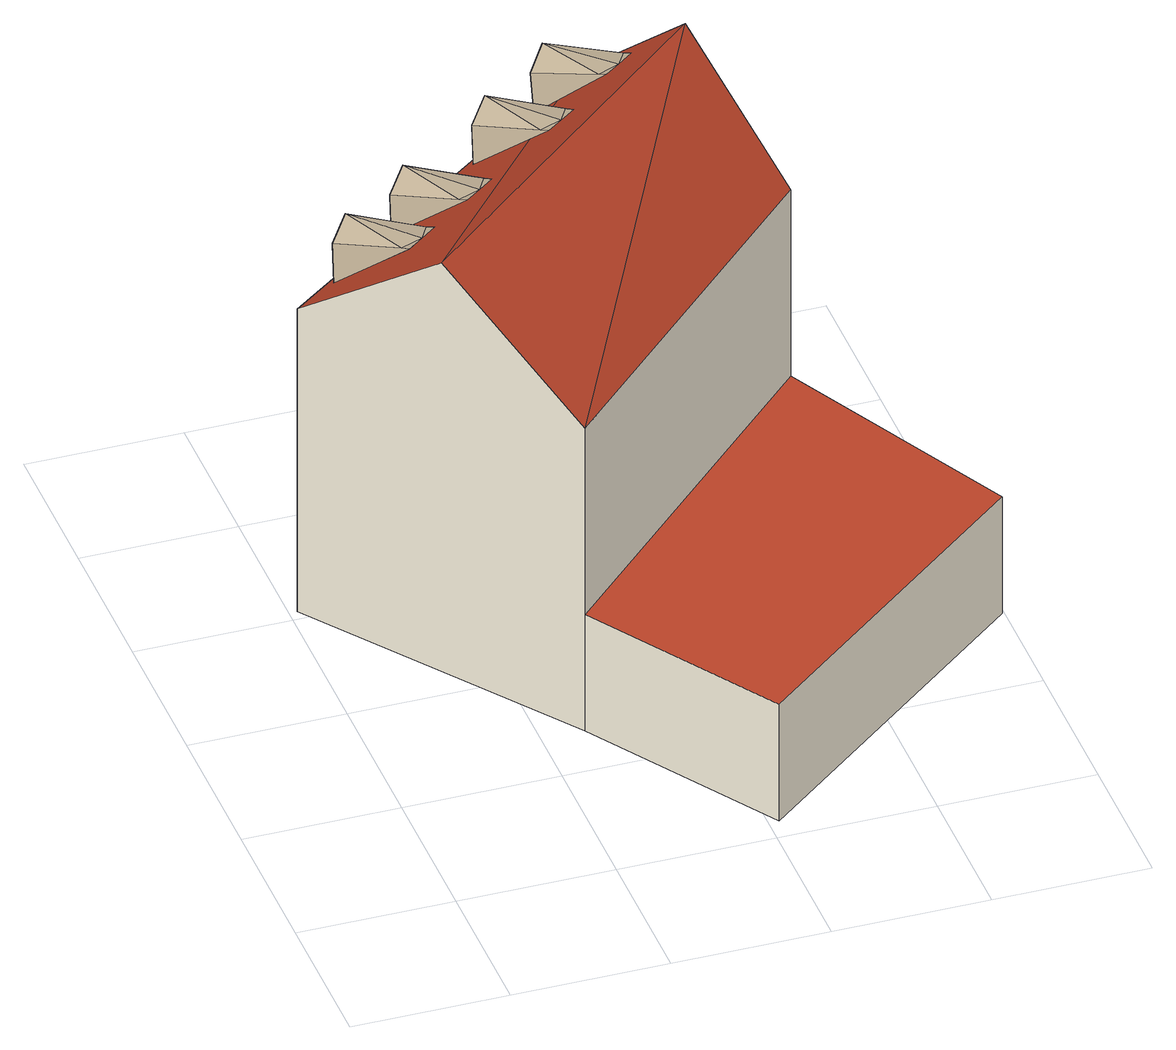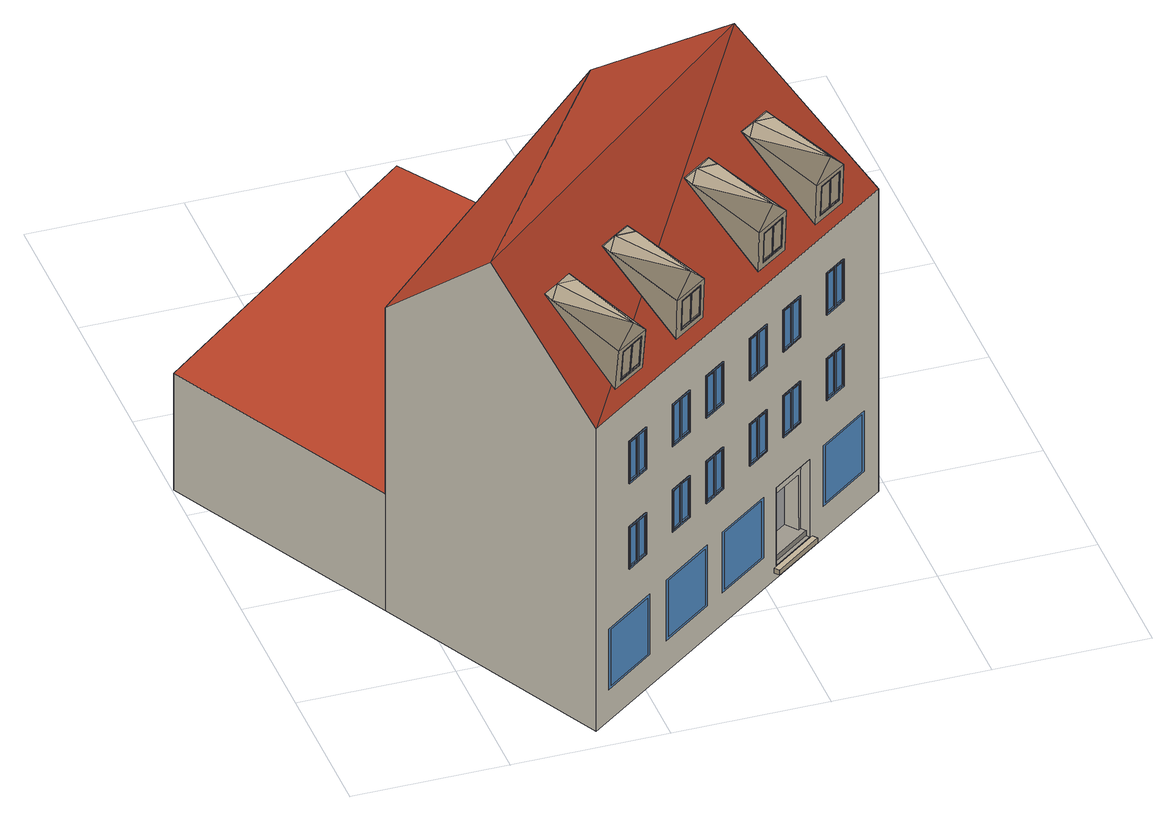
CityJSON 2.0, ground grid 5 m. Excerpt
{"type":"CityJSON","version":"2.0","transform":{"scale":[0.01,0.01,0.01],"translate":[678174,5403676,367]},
"CityObjects":{
"building1":{"type":"Building","attributes":{"measuredHeight":14.84},"children":["building1-1","building1-2","building1-3","building1-4","building1-5"],"geometry":[{"type":"MultiSurface","lod":"3","boundaries":[[[0,1,2]],[[3,4,5,6]],[[7,0,8]],[[9,2,1]],[[2,8,0]],[[10,11,6,5]],[[12,10,5,4]],[[6,7,8,3]],[[11,13,1,0,7,6]],[[14,12,4,3]],[[8,2,9,15,14,3]],[[13,15,9,1],[16,17,18,19],[20,21,22,23],[24,25,26,27],[28,29,30,31],[32,33,34,35],[36,37,38,39],[40,41,42,43],[44,45,46,47],[48,49,50,51],[52,53,54,55],[56,57,58,59],[60,61,62,63],[64,65,66,67],[68,69,70,71],[72,73,74,75],[76,77,78,79],[80,81,82,83]],[[84,85,86,87]],[[88,89,90,91,92,93,85,84]],[[89,88,94,95]],[[19,18,96,97,93,92]],[[17,16,91,90,98,99]],[[71,70,69,68],[100,101,102,103]],[[101,100,103,102]],[[82,81,80,83],[104,105,106,107]],[[105,104,107,106]],[[76,79,78,77],[108,109,110,111]],[[109,108,111,110]],[[73,72,75,74],[112,113,114,115]],[[113,112,115,114]],[[116,117,118,119]],[[118,120,121,119]],[[122,123,124,125]],[[126,127,128,129]],[[121,120,130,131]],[[132,133,134,135],[130,120,124,123,136,137,118,117]],[[131,130,117,116]],[[137,124,120,118]],[[66,65,64,67],[138,139,129,128,140,141,127,126]],[[142,137,136,143]],[[139,144,145,129]],[[124,137,142,125]],[[135,67,66,132]],[[146,147,148,149]],[[128,150,151,140]],[[152,153,154,155]],[[156,157,151,150],[158,159,146,149]],[[67,135,134,64]],[[126,160,161,138]],[[65,133,132,66]],[[149,158,159,146]],[[129,145,160,126]],[[140,151,157,141]],[[133,65,64,134]],[[159,162,147,146]],[[143,122,125,142],[163,154,153,164]],[[141,157,156,127]],[[121,131,116,119],[148,165,162,147]],[[160,145,144,161],[152,166,167,155]],[[149,148,165,158]],[[158,165,162,159]],[[143,136,123,122]],[[152,166,167,155]],[[166,164,153,152]],[[138,161,144,139]],[[127,156,150,128]],[[168,169,170,171]],[[170,172,173,171]],[[174,175,176,177]],[[178,179,180,181]],[[173,172,182,183]],[[184,185,186,187],[182,172,176,175,188,189,170,169]],[[183,182,169,168]],[[189,176,172,170]],[[62,61,60,63],[190,191,181,180,192,193,179,178]],[[194,189,188,195]],[[191,196,197,181]],[[176,189,194,177]],[[187,63,62,184]],[[198,199,200,201]],[[180,202,203,192]],[[204,205,206,207]],[[208,209,203,202],[210,211,198,201]],[[63,187,186,60]],[[178,212,213,190]],[[61,185,184,62]],[[201,210,211,198]],[[181,197,212,178]],[[192,203,209,193]],[[185,61,60,186]],[[211,214,199,198]],[[195,174,177,194],[215,206,205,216]],[[193,209,208,179]],[[173,183,168,171],[200,217,214,199]],[[212,197,196,213],[204,218,219,207]],[[201,200,217,210]],[[210,217,214,211]],[[195,188,175,174]],[[204,218,219,207]],[[218,216,205,204]],[[190,213,196,191]],[[179,208,202,180]],[[220,221,222,223]],[[222,224,225,223]],[[226,227,228,229]],[[230,231,232,233]],[[225,224,234,235]],[[236,237,238,239],[234,224,228,227,240,241,222,221]],[[235,234,221,220]],[[241,228,224,222]],[[58,57,56,59],[242,243,233,232,244,245,231,230]],[[246,241,240,247]],[[243,248,249,233]],[[228,241,246,229]],[[239,59,58,236]],[[250,251,252,253]],[[232,254,255,244]],[[256,257,258,259]],[[260,261,255,254],[262,263,250,253]],[[59,239,238,56]],[[230,264,265,242]],[[57,237,236,58]],[[253,262,263,250]],[[233,249,264,230]],[[244,255,261,245]],[[237,57,56,238]],[[263,266,251,250]],[[247,226,229,246],[267,258,257,268]],[[245,261,260,231]],[[225,235,220,223],[252,269,266,251]],[[264,249,248,265],[256,270,271,259]],[[253,252,269,262]],[[262,269,266,263]],[[247,240,227,226]],[[256,270,271,259]],[[270,268,257,256]],[[242,265,248,243]],[[231,260,254,232]],[[272,273,274,275]],[[274,276,277,275]],[[278,279,280,281]],[[282,283,284,285]],[[277,276,286,287]],[[288,289,290,291],[286,276,280,279,292,293,274,273]],[[287,286,273,272]],[[293,280,276,274]],[[42,41,40,43],[294,295,285,284,296,297,283,282]],[[298,293,292,299]],[[295,300,301,285]],[[280,293,298,281]],[[291,43,42,288]],[[302,303,304,305]],[[284,306,307,296]],[[308,309,310,311]],[[312,313,307,306],[314,315,302,305]],[[43,291,290,40]],[[282,316,317,294]],[[41,289,288,42]],[[305,314,315,302]],[[285,301,316,282]],[[296,307,313,297]],[[289,41,40,290]],[[315,318,303,302]],[[299,278,281,298],[319,310,309,320]],[[297,313,312,283]],[[277,287,272,275],[304,321,318,303]],[[316,301,300,317],[308,322,323,311]],[[305,304,321,314]],[[314,321,318,315]],[[299,292,279,278]],[[308,322,323,311]],[[322,320,309,308]],[[294,317,300,295]],[[283,312,306,284]],[[324,325,326,327]],[[326,328,329,327]],[[330,331,332,333]],[[334,335,336,337]],[[329,328,338,339]],[[340,341,342,343],[338,328,332,331,344,345,326,325]],[[339,338,325,324]],[[345,332,328,326]],[[36,39,38,37],[346,347,337,336,348,349,335,334]],[[350,345,344,351]],[[347,352,353,337]],[[332,345,350,333]],[[343,37,36,340]],[[354,355,356,357]],[[336,358,359,348]],[[360,361,362,363]],[[364,365,359,358],[366,367,354,357]],[[37,343,342,38]],[[334,368,369,346]],[[39,341,340,36]],[[357,366,367,354]],[[337,353,368,334]],[[348,359,365,349]],[[341,39,38,342]],[[367,370,355,354]],[[351,330,333,350],[371,362,361,372]],[[349,365,364,335]],[[329,339,324,327],[356,373,370,355]],[[368,353,352,369],[360,374,375,363]],[[357,356,373,366]],[[366,373,370,367]],[[351,344,331,330]],[[360,374,375,363]],[[374,372,361,360]],[[346,369,352,347]],[[335,364,358,336]],[[376,377,378,379]],[[378,380,381,379]],[[382,383,384,385]],[[386,387,388,389]],[[381,380,390,391]],[[392,393,394,395],[390,380,384,383,396,397,378,377]],[[391,390,377,376]],[[397,384,380,378]],[[34,33,32,35],[398,399,389,388,400,401,387,386]],[[402,397,396,403]],[[399,404,405,389]],[[384,397,402,385]],[[395,35,34,392]],[[406,407,408,409]],[[388,410,411,400]],[[412,413,414,415]],[[416,417,411,410],[418,419,406,409]],[[35,395,394,32]],[[386,420,421,398]],[[33,393,392,34]],[[409,418,419,406]],[[389,405,420,386]],[[400,411,417,401]],[[393,33,32,394]],[[419,422,407,406]],[[403,382,385,402],[423,414,413,424]],[[401,417,416,387]],[[381,391,376,379],[408,425,422,407]],[[420,405,404,421],[412,426,427,415]],[[409,408,425,418]],[[418,425,422,419]],[[403,396,383,382]],[[412,426,427,415]],[[426,424,413,412]],[[398,421,404,399]],[[387,416,410,388]],[[428,429,430,431]],[[430,432,433,431]],[[434,435,436,437]],[[438,439,440,441]],[[433,432,442,443]],[[444,445,446,447],[442,432,436,435,448,449,430,429]],[[443,442,429,428]],[[449,436,432,430]],[[53,52,55,54],[450,451,441,440,452,453,439,438]],[[454,449,448,455]],[[451,456,457,441]],[[436,449,454,437]],[[447,54,53,444]],[[458,459,460,461]],[[440,462,463,452]],[[464,465,466,467]],[[468,469,463,462],[470,471,458,461]],[[54,447,446,55]],[[438,472,473,450]],[[52,445,444,53]],[[461,470,471,458]],[[441,457,472,438]],[[452,463,469,453]],[[445,52,55,446]],[[471,474,459,458]],[[455,434,437,454],[475,466,465,476]],[[453,469,468,439]],[[433,443,428,431],[460,477,474,459]],[[472,457,456,473],[464,478,479,467]],[[461,460,477,470]],[[470,477,474,471]],[[455,448,435,434]],[[464,478,479,467]],[[478,476,465,464]],[[450,473,456,451]],[[439,468,462,440]],[[480,481,482,483]],[[482,484,485,483]],[[486,487,488,489]],[[490,491,492,493]],[[485,484,494,495]],[[496,497,498,499],[494,484,488,487,500,501,482,481]],[[495,494,481,480]],[[501,488,484,482]],[[50,49,48,51],[502,503,493,492,504,505,491,490]],[[506,501,500,507]],[[503,508,509,493]],[[488,501,506,489]],[[499,51,50,496]],[[510,511,512,513]],[[492,514,515,504]],[[516,517,518,519]],[[520,521,515,514],[522,523,510,513]],[[51,499,498,48]],[[490,524,525,502]],[[49,497,496,50]],[[513,522,523,510]],[[493,509,524,490]],[[504,515,521,505]],[[497,49,48,498]],[[523,526,511,510]],[[507,486,489,506],[527,518,517,528]],[[505,521,520,491]],[[485,495,480,483],[512,529,526,511]],[[524,509,508,525],[516,530,531,519]],[[513,512,529,522]],[[522,529,526,523]],[[507,500,487,486]],[[516,530,531,519]],[[530,528,517,516]],[[502,525,508,503]],[[491,520,514,492]],[[532,533,534,535]],[[534,536,537,535]],[[538,539,540,541]],[[542,543,544,545]],[[537,536,546,547]],[[548,549,550,551],[546,536,540,539,552,553,534,533]],[[547,546,533,532]],[[553,540,536,534]],[[44,47,46,45],[554,555,545,544,556,557,543,542]],[[558,553,552,559]],[[555,560,561,545]],[[540,553,558,541]],[[551,45,44,548]],[[562,563,564,565]],[[544,566,567,556]],[[568,569,570,571]],[[572,573,567,566],[574,575,562,565]],[[45,551,550,46]],[[542,576,577,554]],[[47,549,548,44]],[[565,574,575,562]],[[545,561,576,542]],[[556,567,573,557]],[[549,47,46,550]],[[575,578,563,562]],[[559,538,541,558],[579,570,569,580]],[[557,573,572,543]],[[537,547,532,535],[564,581,578,563]],[[576,561,560,577],[568,582,583,571]],[[565,564,581,574]],[[574,581,578,575]],[[559,552,539,538]],[[568,582,583,571]],[[582,580,569,568]],[[554,577,560,555]],[[543,572,566,544]],[[584,585,586,587]],[[586,588,589,587]],[[590,591,592,593]],[[594,595,596,597]],[[589,588,598,599]],[[600,601,602,603],[598,588,592,591,604,605,586,585]],[[599,598,585,584]],[[605,592,588,586]],[[23,22,21,20],[606,607,597,596,608,609,595,594]],[[610,605,604,611]],[[607,612,613,597]],[[592,605,610,593]],[[603,20,23,600]],[[614,615,616,617]],[[596,618,619,608]],[[620,621,622,623]],[[624,625,619,618],[626,627,614,617]],[[20,603,602,21]],[[594,628,629,606]],[[22,601,600,23]],[[617,626,627,614]],[[597,613,628,594]],[[608,619,625,609]],[[601,22,21,602]],[[627,630,615,614]],[[611,590,593,610],[631,622,621,632]],[[609,625,624,595]],[[589,599,584,587],[616,633,630,615]],[[628,613,612,629],[620,634,635,623]],[[617,616,633,626]],[[626,633,630,627]],[[611,604,591,590]],[[620,634,635,623]],[[634,632,621,620]],[[606,629,612,607]],[[595,624,618,596]],[[636,637,638,639]],[[638,640,641,639]],[[642,643,644,645]],[[646,647,648,649]],[[641,640,650,651]],[[652,653,654,655],[650,640,644,643,656,657,638,637]],[[651,650,637,636]],[[657,644,640,638]],[[28,31,30,29],[658,659,649,648,660,661,647,646]],[[662,657,656,663]],[[659,664,665,649]],[[644,657,662,645]],[[655,29,28,652]],[[666,667,668,669]],[[648,670,671,660]],[[672,673,674,675]],[[676,677,671,670],[678,679,666,669]],[[29,655,654,30]],[[646,680,681,658]],[[31,653,652,28]],[[669,678,679,666]],[[649,665,680,646]],[[660,671,677,661]],[[653,31,30,654]],[[679,682,667,666]],[[663,642,645,662],[683,674,673,684]],[[661,677,676,647]],[[641,651,636,639],[668,685,682,667]],[[680,665,664,681],[672,686,687,675]],[[669,668,685,678]],[[678,685,682,679]],[[663,656,643,642]],[[672,686,687,675]],[[686,684,673,672]],[[658,681,664,659]],[[647,676,670,648]],[[688,689,690,691]],[[690,692,693,691]],[[694,695,696,697]],[[698,699,700,701]],[[693,692,702,703]],[[704,705,706,707],[702,692,696,695,708,709,690,689]],[[703,702,689,688]],[[709,696,692,690]],[[25,24,27,26],[710,711,701,700,712,713,699,698]],[[714,709,708,715]],[[711,716,717,701]],[[696,709,714,697]],[[707,26,25,704]],[[718,719,720,721]],[[700,722,723,712]],[[724,725,726,727]],[[728,729,723,722],[730,731,718,721]],[[26,707,706,27]],[[698,732,733,710]],[[24,705,704,25]],[[721,730,731,718]],[[701,717,732,698]],[[712,723,729,713]],[[705,24,27,706]],[[731,734,719,718]],[[715,694,697,714],[735,726,725,736]],[[713,729,728,699]],[[693,703,688,691],[720,737,734,719]],[[732,717,716,733],[724,738,739,727]],[[721,720,737,730]],[[730,737,734,731]],[[715,708,695,694]],[[724,738,739,727]],[[738,736,725,724]],[[710,733,716,711]],[[699,728,722,700]],[[14,15,13,11]],[[11,10,12,14]],[[88,84,87,94]],[[16,19,92,91]],[[90,89,95,86,85,93,97,98]],[[99,98,97,96]],[[18,17,99,96]]],"semantics":{"surfaces":[{"type":"RoofSurface","klumMaterialClass":"Ceramic","klumMaterialIndex":"D201","materialUncertainty":"0.3"},{"type":"RoofSurface"},{"type":"WallSurface"},{"type":"WallSurface","klumMaterialClass":"Plaster","klumMaterialIndex":"I203","materialUncertainty":"0.3"},{"type":"WallSurface","klumMaterialClass":"Plaster","klumMaterialIndex":"I202","materialUncertainty":"0.3"},{"type":"Window","frameMaterialClass":"Plastic","frameMaterialUncertainty":"0.5","paneMaterialClass":"Glass"},{"type":"GroundSurface"},{"type":"OuterCeilingSurface"},{"type":"OuterFloorSurface","klumMaterialClass":"Granite","klumMaterialIndex":"F106","materialUncertainty":"0.3"}],"values":[0,1,0,0,0,2,2,2,2,2,2,3,4,4,4,4,4,5,5,5,5,5,5,5,5,5,5,5,5,5,5,5,5,5,5,5,5,5,5,5,5,5,5,5,5,5,5,5,5,5,5,5,5,5,5,5,5,5,5,5,5,5,5,5,5,5,5,5,5,5,5,5,5,5,5,5,5,5,5,5,5,5,5,5,5,5,5,5,5,5,5,5,5,5,5,5,5,5,5,5,5,5,5,5,5,5,5,5,5,5,5,5,5,5,5,5,5,5,5,5,5,5,5,5,5,5,5,5,5,5,5,5,5,5,5,5,5,5,5,5,5,5,5,5,5,5,5,5,5,5,5,5,5,5,5,5,5,5,5,5,5,5,5,5,5,5,5,5,5,5,5,5,5,5,5,5,5,5,5,5,5,5,5,5,5,5,5,5,5,5,5,5,5,5,5,5,5,5,5,5,5,5,5,5,5,5,5,5,5,5,5,5,5,5,5,5,5,5,5,5,5,5,5,5,5,5,5,5,5,5,5,5,5,5,5,5,5,5,5,5,5,5,5,5,5,5,5,5,5,5,5,5,5,5,5,5,5,5,5,5,5,5,5,5,5,5,5,5,5,5,5,5,5,5,5,5,5,5,5,5,5,5,5,5,5,5,5,5,5,5,5,5,5,5,5,5,5,5,5,5,5,5,5,5,5,5,5,5,5,5,5,5,5,5,5,5,5,5,5,5,5,5,5,5,5,5,5,5,5,5,5,5,5,5,5,5,5,5,5,5,5,5,5,5,5,5,5,5,5,5,5,5,5,5,5,5,5,5,5,5,5,5,5,5,5,5,5,5,5,5,5,5,5,5,5,5,5,5,5,5,5,5,5,5,5,5,5,5,5,5,5,5,5,5,5,5,5,5,5,5,5,5,5,5,5,5,5,5,5,5,5,5,5,5,5,5,5,5,5,5,5,5,5,5,5,5,5,5,5,5,5,5,5,5,5,5,5,5,5,5,5,5,5,5,5,5,5,5,5,5,5,5,5,5,5,5,5,6,6,7,7,8,8,8]}}]},
"building1-1":{"type":"BuildingInstallation","attributes":{"_cityeditor_layer":"Unclassified.LoD3","relationToConstruction":"outside"},"parents":["building1"],"geometry":[{"type":"MultiSurface","lod":"3","boundaries":[[[740,741,742,743]],[[744,745,746,747]],[[748,749,750,751]],[[752,753,754,755]],[[747,746,756,757]],[[758,759,760,761]],[[762,763,764,765]],[[745,744,766,767]],[[764,763,768,769]],[[770,771,772]],[[773,774,740,743]],[[775,776,777,778]],[[779,780,765,762,781,782,755,754]],[[766,757,747,744]],[[783,784,785,786]],[[759,758,787,788]],[[789,790,774,773]],[[741,740,753,752]],[[782,791,752,755]],[[779,792,791,782,781,780]],[[793,794,761,760]],[[794,793,788,787]],[[781,780,769,768]],[[778,777,749,748]],[[767,766,757,756]],[[754,753,792,779]],[[762,781,768,763]],[[795,796,797,798]],[[786,785,796,795]],[[742,741,790,789]],[[751,750,776,775]],[[775,783,786,751]],[[798,797,784,783]],[[765,764,769,780]],[[799,800,801,772]],[[802,770,803,804]],[[804,805,802]],[[800,799,805]],[[771,799,772]],[[799,771,805]],[[802,771,770]],[[771,802,805]],[[750,749,777,776],[744,766,757,747]],[[797,796,785,784],[763,768,769,764]],[[789,773,743,742],[746,745,767,756]],[[787,758,761,794],[792,753,740,774,790,741,752,791]],[[788,759,760,793],[778,748,751,786,795,798,783,775]],[[801,803,770,772],[788,793,760,759]]]}]},
"building1-2":{"type":"BuildingInstallation","attributes":{"_cityeditor_layer":"Unclassified.LoD3","relationToConstruction":"outside"},"parents":["building1"],"geometry":[{"type":"MultiSurface","lod":"3","boundaries":[[[806,807,808,809]],[[810,811,812,813]],[[814,815,816,817]],[[818,819,820,821]],[[813,812,822,823]],[[824,825,826,827]],[[828,829,830,831]],[[811,810,832,833]],[[830,829,834,835]],[[836,837,838]],[[839,840,806,809]],[[841,842,843,844]],[[845,846,831,828,847,848,821,820]],[[832,823,813,810]],[[849,850,851,852]],[[825,824,853,854]],[[855,856,840,839]],[[807,806,819,818]],[[848,857,818,821]],[[845,858,857,848,847,846]],[[859,860,827,826]],[[860,859,854,853]],[[847,846,835,834]],[[844,843,815,814]],[[833,832,823,822]],[[820,819,858,845]],[[828,847,834,829]],[[861,862,863,864]],[[852,851,862,861]],[[808,807,856,855]],[[817,816,842,841]],[[841,849,852,817]],[[864,863,850,849]],[[831,830,835,846]],[[865,866,867,868,869]],[[870,868,867,838]],[[871,836,866,865]],[[865,869,871]],[[868,870,869]],[[837,870,838]],[[870,837,869]],[[836,871,869,870,838]],[[871,837,836]],[[837,871,869]],[[816,815,843,842],[810,832,823,813]],[[863,862,851,850],[829,834,835,830]],[[855,839,809,808],[812,811,833,822]],[[853,824,827,860],[858,819,806,840,856,807,818,857]],[[854,825,826,859],[844,814,817,852,861,864,849,841]],[[867,866,836,838],[854,859,826,825]]]}]},
"building1-3":{"type":"BuildingInstallation","attributes":{"_cityeditor_layer":"Unclassified.LoD3","relationToConstruction":"outside"},"parents":["building1"],"geometry":[{"type":"MultiSurface","lod":"3","boundaries":[[[872,873,874,875]],[[876,877,878,879]],[[880,881,882,883]],[[884,885,886,887]],[[879,878,888,889]],[[890,891,892,893]],[[894,895,896,897]],[[877,876,898,899]],[[896,895,900,901]],[[902,903,904]],[[905,906,872,875]],[[907,908,909,910]],[[911,912,897,894,913,914,887,886]],[[898,889,879,876]],[[915,916,917,918]],[[891,890,919,920]],[[921,922,906,905]],[[873,872,885,884]],[[914,923,884,887]],[[911,924,923,914,913,912]],[[925,926,893,892]],[[926,925,920,919]],[[913,912,901,900]],[[910,909,881,880]],[[899,898,889,888]],[[886,885,924,911]],[[894,913,900,895]],[[927,928,929,930]],[[918,917,928,927]],[[874,873,922,921]],[[883,882,908,907]],[[907,915,918,883]],[[930,929,916,915]],[[897,896,901,912]],[[931,932,933,934,935]],[[936,934,933,904]],[[937,902,932,931]],[[931,935,937]],[[934,936,935]],[[903,936,904]],[[936,903,935]],[[902,937,935,936,904]],[[937,903,902]],[[903,937,935]],[[882,881,909,908],[876,898,889,879]],[[929,928,917,916],[895,900,901,896]],[[921,905,875,874],[878,877,899,888]],[[919,890,893,926],[924,885,872,906,922,873,884,923]],[[920,891,892,925],[910,880,883,918,927,930,915,907]],[[933,932,902,904],[920,925,892,891]]]}]},
"building1-4":{"type":"BuildingInstallation","attributes":{"_cityeditor_layer":"Unclassified.LoD3","relationToConstruction":"outside"},"parents":["building1"],"geometry":[{"type":"MultiSurface","lod":"3","boundaries":[[[938,939,940,941]],[[942,943,944,945]],[[946,947,948,949]],[[950,951,952,953]],[[945,944,954,955]],[[956,957,958,959]],[[960,961,962,963]],[[943,942,964,965]],[[962,961,966,967]],[[968,969,970]],[[971,972,938,941]],[[973,974,975,976]],[[977,978,963,960,979,980,953,952]],[[964,955,945,942]],[[981,982,983,984]],[[957,956,985,986]],[[987,988,972,971]],[[939,938,951,950]],[[980,989,950,953]],[[977,990,989,980,979,978]],[[991,992,959,958]],[[992,991,986,985]],[[979,978,967,966]],[[976,975,947,946]],[[965,964,955,954]],[[952,951,990,977]],[[960,979,966,961]],[[993,994,995,996]],[[984,983,994,993]],[[940,939,988,987]],[[949,948,974,973]],[[973,981,984,949]],[[996,995,982,981]],[[963,962,967,978]],[[997,998,999,1000,1001]],[[1002,1000,999,970]],[[1003,968,998,997]],[[997,1001,1003]],[[1000,1002,1001]],[[969,1002,970]],[[1002,969,1001]],[[968,1003,1001,1002,970]],[[1003,969,968]],[[969,1003,1001]],[[948,947,975,974],[942,964,955,945]],[[995,994,983,982],[961,966,967,962]],[[987,971,941,940],[944,943,965,954]],[[985,956,959,992],[990,951,938,972,988,939,950,989]],[[986,957,958,991],[976,946,949,984,993,996,981,973]],[[999,998,968,970],[986,991,958,957]]]}]},
"building1-5":{"type":"BuildingInstallation","attributes":{"materialUncertainty":"0.3","klumMaterialClass":"Granite","klumMaterialIndex":"F106","relationToConstruction":"outside"},"parents":["building1"],"geometry":[{"type":"MultiSurface","lod":"3","boundaries":[[[1004,1005,1006,1007]],[[1005,1008,1009,1006]],[[1004,1010,1008,1005]],[[1010,1004,1007,1011]],[[1011,1007,1006,1009]],[[1008,1010,1011,1009]]]}]}
},
"vertices":[
[1401,2029,1526],[1204,2418,1141],[333,1115,1526],[638,694,465],[1034,79,465],[1994,862,465],[1599,1640,465],[1599,1640,1141],[638,694,1141],[27,1537,1141],[1994,862,42],[1599,1640,42],[1034,79,42],[1204,2418,42],[638,694,42],[27,1537,42],[314,1752,371],[314,1752,89],[454,1856,89],[454,1856,371],[994,2261,838],[1066,2315,838],[1066,2315,992],[994,2261,992],[885,2179,992],[812,2125,992],[812,2125,838],[885,2179,838],[672,2020,992],[672,2020,838],[744,2074,838],[744,2074,992],[563,1938,840],[563,1938,993],[491,1884,993],[491,1884,840],[351,1779,993],[351,1779,840],[423,1833,840],[423,1833,993],[242,1698,840],[242,1698,993],[170,1644,993],[170,1644,840],[994,2261,682],[994,2261,528],[1066,2315,528],[1066,2315,682],[885,2179,528],[885,2179,682],[812,2125,682],[812,2125,528],[744,2074,682],[672,2020,682],[672,2020,528],[744,2074,528],[563,1938,530],[563,1938,683],[491,1884,683],[491,1884,530],[423,1833,530],[423,1833,683],[351,1779,683],[351,1779,530],[242,1698,530],[242,1698,683],[170,1644,683],[170,1644,530],[1153,2380,155],[1153,2380,375],[981,2251,375],[981,2251,155],[741,2071,375],[741,2071,155],[913,2200,155],[913,2200,375],[506,1895,155],[678,2024,155],[678,2024,375],[506,1895,375],[258,1710,378],[86,1581,378],[86,1581,158],[258,1710,158],[463,1822,309],[463,1822,107],[493,1783,107],[493,1783,309],[342,1732,309],[342,1732,107],[334,1726,107],[334,1726,371],[473,1830,371],[473,1830,107],[372,1693,309],[372,1693,107],[461,1846,89],[461,1846,107],[322,1742,107],[322,1742,89],[1143,2373,367],[991,2259,367],[991,2259,163],[1143,2373,163],[248,1702,371],[96,1588,371],[96,1588,166],[248,1702,166],[668,2017,367],[516,1903,367],[516,1903,163],[668,2017,163],[903,2193,367],[751,2079,367],[751,2079,163],[903,2193,163],[244,1689,535],[245,1687,535],[214,1664,535],[213,1666,535],[214,1664,679],[213,1666,679],[178,1640,679],[179,1638,679],[210,1661,679],[209,1663,679],[204,1669,679],[208,1672,679],[208,1672,535],[204,1669,535],[245,1687,679],[244,1689,679],[176,1636,683],[248,1690,683],[248,1690,530],[176,1636,530],[179,1638,535],[210,1661,535],[173,1646,679],[173,1646,535],[239,1695,535],[239,1695,679],[209,1663,535],[178,1640,535],[175,1644,535],[206,1667,535],[237,1690,672],[240,1686,672],[217,1669,672],[214,1673,672],[210,1670,535],[241,1693,535],[202,1664,541],[205,1660,541],[182,1643,541],[179,1647,541],[210,1670,679],[241,1693,679],[214,1673,541],[237,1690,541],[206,1667,679],[175,1644,679],[240,1686,541],[182,1643,672],[205,1660,672],[217,1669,541],[202,1664,672],[179,1647,672],[425,1825,534],[426,1823,534],[395,1800,534],[393,1802,534],[395,1800,679],[393,1802,679],[358,1775,679],[360,1773,679],[391,1797,679],[389,1799,679],[385,1805,679],[389,1808,679],[389,1808,534],[385,1805,534],[426,1823,679],[425,1825,679],[357,1771,683],[429,1825,683],[429,1825,530],[357,1771,530],[360,1773,534],[391,1797,534],[354,1781,679],[354,1781,534],[420,1831,534],[420,1831,679],[389,1799,534],[358,1775,534],[355,1779,534],[386,1803,534],[418,1826,672],[421,1822,672],[397,1805,672],[394,1809,672],[390,1806,534],[422,1829,534],[382,1800,541],[385,1796,541],[362,1778,541],[359,1782,541],[390,1806,679],[422,1829,679],[394,1809,541],[418,1826,541],[386,1803,679],[355,1779,679],[421,1822,541],[362,1778,672],[385,1796,672],[397,1805,541],[382,1800,672],[359,1782,672],[565,1930,534],[566,1928,534],[535,1905,534],[534,1907,534],[535,1905,679],[534,1907,679],[498,1880,679],[500,1878,679],[531,1902,679],[530,1904,679],[525,1910,679],[529,1913,679],[529,1913,534],[525,1910,534],[566,1928,679],[565,1930,679],[497,1876,683],[569,1930,683],[569,1930,530],[497,1876,530],[500,1878,534],[531,1902,534],[494,1886,679],[494,1886,534],[560,1936,534],[560,1936,679],[530,1904,534],[498,1880,534],[495,1884,534],[527,1908,534],[558,1931,672],[561,1927,672],[538,1910,672],[535,1914,672],[531,1911,534],[562,1934,534],[523,1905,541],[526,1901,541],[502,1883,541],[499,1887,541],[531,1911,679],[562,1934,679],[535,1914,541],[558,1931,541],[527,1908,679],[495,1884,679],[561,1927,541],[502,1883,672],[526,1901,672],[538,1910,541],[523,1905,672],[499,1887,672],[244,1689,845],[245,1687,845],[214,1664,845],[213,1666,845],[214,1664,989],[213,1666,989],[178,1640,989],[179,1638,989],[210,1661,989],[209,1663,989],[204,1669,989],[208,1672,989],[208,1672,845],[204,1669,845],[245,1687,989],[244,1689,989],[176,1636,993],[248,1690,993],[248,1690,840],[176,1636,840],[179,1638,845],[210,1661,845],[173,1646,989],[173,1646,845],[239,1695,845],[239,1695,989],[209,1663,845],[178,1640,845],[175,1644,845],[206,1667,845],[237,1690,982],[240,1686,982],[217,1669,982],[214,1673,982],[210,1670,845],[241,1693,845],[202,1664,851],[205,1660,851],[182,1643,851],[179,1647,851],[210,1670,989],[241,1693,989],[214,1673,851],[237,1690,851],[206,1667,989],[175,1644,989],[240,1686,851],[182,1643,982],[205,1660,982],[217,1669,851],[202,1664,982],[179,1647,982],[425,1825,844],[426,1823,844],[395,1800,844],[393,1802,844],[395,1800,989],[393,1802,989],[358,1775,989],[360,1773,989],[391,1797,989],[389,1799,989],[385,1805,989],[389,1808,989],[389,1808,844],[385,1805,844],[426,1823,989],[425,1825,989],[357,1771,993],[429,1825,993],[429,1825,840],[357,1771,840],[360,1773,844],[391,1797,844],[354,1781,989],[354,1781,844],[420,1831,844],[420,1831,989],[389,1799,844],[358,1775,844],[355,1779,844],[386,1803,844],[418,1826,982],[421,1822,982],[397,1805,982],[394,1809,982],[390,1806,844],[422,1829,844],[382,1800,851],[385,1796,851],[362,1778,851],[359,1782,851],[390,1806,989],[422,1829,989],[394,1809,851],[418,1826,851],[386,1803,989],[355,1779,989],[421,1822,851],[362,1778,982],[385,1796,982],[397,1805,851],[382,1800,982],[359,1782,982],[565,1930,844],[566,1928,844],[535,1905,844],[534,1907,844],[535,1905,989],[534,1907,989],[498,1880,989],[500,1878,989],[531,1902,989],[530,1904,989],[525,1910,989],[529,1913,989],[529,1913,844],[525,1910,844],[566,1928,989],[565,1930,989],[497,1876,993],[569,1930,993],[569,1930,840],[497,1876,840],[500,1878,844],[531,1902,844],[494,1886,989],[494,1886,844],[560,1936,844],[560,1936,989],[530,1904,844],[498,1880,844],[495,1884,844],[527,1908,844],[558,1931,982],[561,1927,982],[538,1910,982],[535,1914,982],[531,1911,844],[562,1934,844],[523,1905,851],[526,1901,851],[502,1883,851],[499,1887,851],[531,1911,989],[562,1934,989],[535,1914,851],[558,1931,851],[527,1908,989],[495,1884,989],[561,1927,851],[502,1883,982],[526,1901,982],[538,1910,851],[523,1905,982],[499,1887,982],[746,2066,533],[748,2064,533],[716,2041,533],[715,2042,533],[716,2041,677],[715,2042,677],[680,2016,677],[681,2014,677],[712,2038,677],[711,2039,677],[706,2046,677],[710,2049,677],[710,2049,533],[706,2046,533],[748,2064,677],[746,2066,677],[678,2012,682],[751,2066,682],[751,2066,528],[678,2012,528],[681,2014,533],[712,2038,533],[676,2022,677],[676,2022,533],[742,2072,533],[742,2072,677],[711,2039,533],[680,2016,533],[677,2020,533],[708,2043,533],[739,2067,671],[742,2063,671],[719,2046,671],[716,2050,671],[712,2046,533],[743,2070,533],[704,2041,540],[707,2037,540],[684,2019,540],[681,2023,540],[712,2046,677],[743,2070,677],[716,2050,540],[739,2067,540],[708,2043,677],[677,2020,677],[742,2063,540],[684,2019,671],[707,2037,671],[719,2046,540],[704,2041,671],[681,2023,671],[886,2171,533],[888,2169,533],[857,2145,533],[855,2147,533],[857,2145,677],[855,2147,677],[820,2121,677],[821,2119,677],[853,2142,677],[851,2144,677],[847,2150,677],[851,2153,677],[851,2153,533],[847,2150,533],[888,2169,677],[886,2171,677],[818,2117,682],[891,2171,682],[891,2171,528],[818,2117,528],[821,2119,533],[853,2142,533],[815,2127,677],[815,2127,533],[882,2177,533],[882,2177,677],[851,2144,533],[820,2121,533],[817,2125,533],[848,2148,533],[879,2172,671],[882,2168,671],[859,2150,671],[856,2154,671],[852,2151,533],[883,2175,533],[844,2145,540],[847,2141,540],[824,2124,540],[821,2128,540],[852,2151,677],[883,2175,677],[856,2154,540],[879,2172,540],[848,2148,677],[817,2125,677],[882,2168,540],[824,2124,671],[847,2141,671],[859,2150,540],[844,2145,671],[821,2128,671],[1068,2307,533],[1069,2305,533],[1038,2282,533],[1037,2283,533],[1038,2282,677],[1037,2283,677],[1002,2257,677],[1003,2255,677],[1034,2279,677],[1033,2280,677],[1028,2287,677],[1032,2289,677],[1032,2289,533],[1028,2287,533],[1069,2305,677],[1068,2307,677],[1000,2253,682],[1072,2307,682],[1072,2307,528],[1000,2253,528],[1003,2255,533],[1034,2279,533],[997,2263,677],[997,2263,533],[1063,2313,533],[1063,2313,677],[1033,2280,533],[1002,2257,533],[999,2261,533],[1030,2284,533],[1061,2308,671],[1064,2304,671],[1041,2287,671],[1038,2291,671],[1034,2288,533],[1065,2311,533],[1026,2282,539],[1029,2278,539],[1006,2260,539],[1003,2264,539],[1034,2288,677],[1065,2311,677],[1038,2291,539],[1061,2308,539],[1030,2284,677],[999,2261,677],[1064,2304,539],[1006,2260,671],[1029,2278,671],[1041,2287,539],[1026,2282,671],[1003,2264,671],[1068,2307,843],[1069,2305,843],[1038,2282,843],[1037,2283,843],[1038,2282,987],[1037,2283,987],[1002,2257,987],[1003,2255,987],[1034,2279,987],[1033,2280,987],[1028,2287,987],[1032,2289,987],[1032,2289,843],[1028,2287,843],[1069,2305,987],[1068,2307,987],[1000,2253,992],[1072,2307,992],[1072,2307,838],[1000,2253,838],[1003,2255,843],[1034,2279,843],[997,2263,987],[997,2263,843],[1063,2313,843],[1063,2313,987],[1033,2280,843],[1002,2257,843],[999,2261,843],[1030,2284,843],[1061,2308,981],[1064,2304,981],[1041,2287,981],[1038,2291,981],[1034,2288,843],[1065,2311,843],[1026,2282,850],[1029,2278,850],[1006,2260,850],[1003,2264,850],[1034,2288,987],[1065,2311,987],[1038,2291,850],[1061,2308,850],[1030,2284,987],[999,2261,987],[1064,2304,850],[1006,2260,981],[1029,2278,981],[1041,2287,850],[1026,2282,981],[1003,2264,981],[746,2066,843],[748,2064,843],[716,2041,843],[715,2042,843],[716,2041,987],[715,2042,987],[680,2016,987],[681,2014,987],[712,2038,987],[711,2039,987],[706,2046,987],[710,2049,987],[710,2049,843],[706,2046,843],[748,2064,987],[746,2066,987],[678,2012,992],[751,2066,992],[751,2066,838],[678,2012,838],[681,2014,843],[712,2038,843],[676,2022,987],[676,2022,843],[742,2072,843],[742,2072,987],[711,2039,843],[680,2016,843],[677,2020,843],[708,2043,843],[739,2067,981],[742,2063,981],[719,2046,981],[716,2050,981],[712,2046,843],[743,2070,843],[704,2041,850],[707,2037,850],[684,2019,850],[681,2023,850],[712,2046,987],[743,2070,987],[716,2050,850],[739,2067,850],[708,2043,987],[677,2020,987],[742,2063,850],[684,2019,981],[707,2037,981],[719,2046,850],[704,2041,981],[681,2023,981],[886,2171,843],[888,2169,843],[857,2145,843],[855,2147,843],[857,2145,987],[855,2147,987],[820,2121,987],[821,2119,987],[853,2142,987],[851,2144,987],[847,2150,987],[851,2153,987],[851,2153,843],[847,2150,843],[888,2169,987],[886,2171,987],[818,2117,992],[891,2171,992],[891,2171,838],[818,2117,838],[821,2119,843],[853,2142,843],[815,2127,987],[815,2127,843],[882,2177,843],[882,2177,987],[851,2144,843],[820,2121,843],[817,2125,843],[848,2148,843],[879,2172,981],[882,2168,981],[859,2150,981],[856,2154,981],[852,2151,843],[883,2175,843],[844,2145,850],[847,2141,850],[824,2124,850],[821,2128,850],[852,2151,987],[883,2175,987],[856,2154,850],[879,2172,850],[848,2148,987],[817,2125,987],[882,2168,850],[824,2124,981],[847,2141,981],[859,2150,850],[844,2145,981],[821,2128,981],
[1042,2247,1298],[1047,2241,1195],[1045,2243,1195],[1041,2249,1297],[1006,2221,1200],[1009,2217,1200],[1005,2222,1293],[1002,2226,1293],[1004,2222,1195],[1006,2220,1195],[1042,2247,1195],[1041,2249,1195],[1048,2242,1195],[1043,2248,1298],[1042,2250,1297],[1047,2244,1195],[1040,2248,1293],[1037,2252,1293],[1082,2277,1301],[1076,2285,1300],[1081,2278,1191],[1087,2270,1192],[1047,2245,1200],[1044,2249,1199],[1040,2254,1293],[1043,2250,1293],[1041,2246,1199],[1044,2242,1200],[1080,2275,1199],[1076,2281,1292],[983,2218,1315],[1036,2263,1381],[1095,2300,1316],[1004,2222,1298],[1005,2220,1298],[1036,2255,1297],[1038,2253,1297],[1001,2226,1297],[999,2228,1297],[1079,2277,1297],[1079,2277,1293],[1083,2271,1200],[1083,2271,1195],[1037,2256,1297],[1039,2254,1297],[1044,2248,1195],[1042,2250,1195],[1004,2219,1301],[998,2227,1300],[1008,2216,1195],[1010,2214,1196],[1085,2269,1195],[1080,2275,1297],[1003,2221,1191],[1009,2213,1192],[1080,2278,1195],[1081,2276,1195],[1076,2282,1297],[1075,2284,1297],[1236,2108,1404],[1253,2085,1415],[1102,2292,1174],[1132,2031,1403],[991,2210,1173],[1150,2009,1414],[1201,2047,1414],
[453,1805,1291],[455,1803,1189],[454,1805,1189],[452,1807,1291],[415,1783,1193],[418,1779,1193],[416,1781,1287],[413,1785,1287],[413,1784,1189],[414,1782,1189],[451,1809,1188],[449,1811,1188],[457,1804,1189],[455,1806,1291],[453,1808,1291],[455,1806,1189],[451,1806,1287],[448,1810,1286],[493,1835,1294],[487,1843,1294],[489,1840,1185],[495,1832,1185],[456,1807,1193],[453,1811,1193],[451,1813,1286],[454,1809,1287],[450,1808,1193],[452,1804,1193],[489,1837,1193],[487,1839,1286],[395,1775,1309],[450,1818,1375],[507,1858,1310],[415,1780,1291],[417,1778,1291],[447,1813,1291],[449,1811,1291],[412,1784,1291],[411,1786,1291],[490,1835,1291],[490,1835,1287],[492,1833,1193],[492,1833,1189],[449,1814,1291],[450,1812,1291],[452,1810,1188],[451,1812,1188],[415,1777,1295],[409,1785,1294],[417,1778,1189],[419,1776,1189],[493,1831,1189],[492,1833,1291],[412,1783,1185],[417,1775,1186],[488,1839,1188],[490,1837,1188],[488,1840,1291],[486,1842,1291],[564,1563,1396],[399,1773,1166],[510,1855,1168],[667,1639,1397],[616,1601,1396],[650,1663,1387],[546,1586,1386],
[216,1632,1288],[218,1629,1186],[216,1631,1185],[214,1633,1288],[177,1609,1190],[180,1605,1190],[179,1607,1283],[176,1611,1283],[175,1610,1185],[177,1608,1185],[213,1635,1185],[212,1637,1185],[219,1630,1186],[217,1632,1288],[215,1634,1288],[217,1632,1185],[213,1632,1283],[210,1636,1283],[255,1661,1291],[249,1669,1291],[252,1666,1182],[257,1658,1182],[218,1633,1190],[215,1637,1190],[214,1639,1283],[217,1635,1283],[212,1634,1190],[215,1630,1190],[251,1663,1190],[249,1665,1283],[158,1602,1305],[212,1644,1372],[269,1684,1307],[177,1606,1288],[179,1604,1288],[210,1639,1288],[211,1637,1288],[175,1610,1288],[173,1612,1288],[252,1662,1288],[252,1662,1283],[254,1659,1190],[254,1659,1185],[211,1640,1288],[212,1638,1288],[214,1636,1185],[213,1638,1185],[178,1604,1291],[172,1612,1291],[179,1604,1186],[181,1602,1186],[256,1657,1185],[254,1660,1288],[174,1609,1182],[180,1601,1182],[251,1666,1185],[252,1664,1185],[250,1666,1288],[248,1668,1288],[326,1389,1392],[161,1599,1163],[273,1681,1164],[430,1466,1394],[378,1427,1393],[412,1489,1384],[308,1412,1383],
[793,2056,1295],[795,2054,1192],[794,2056,1192],[792,2058,1295],[755,2034,1197],[758,2030,1197],[756,2032,1290],[753,2036,1290],[753,2035,1192],[754,2033,1192],[791,2060,1192],[789,2062,1192],[796,2055,1192],[794,2057,1295],[793,2059,1295],[795,2057,1192],[791,2057,1290],[788,2061,1290],[833,2086,1298],[827,2094,1298],[829,2091,1189],[835,2083,1189],[796,2058,1197],[793,2062,1197],[791,2064,1290],[794,2060,1290],[789,2059,1197],[792,2055,1197],[828,2088,1197],[827,2090,1290],[735,2026,1312],[790,2069,1379],[847,2109,1313],[755,2031,1295],[756,2029,1295],[787,2064,1294],[789,2062,1295],[752,2035,1295],[751,2037,1295],[830,2086,1295],[830,2086,1290],[832,2084,1197],[832,2084,1192],[789,2065,1294],[790,2063,1295],[792,2061,1192],[790,2063,1192],[755,2028,1298],[749,2036,1298],[757,2029,1192],[758,2027,1193],[833,2082,1192],[831,2084,1295],[751,2034,1189],[757,2026,1189],[828,2091,1192],[829,2088,1192],[827,2091,1294],[826,2093,1294],[904,1814,1399],[739,2024,1170],[850,2106,1171],[1007,1890,1400],[955,1852,1400],[990,1914,1391],[885,1837,1390],
[451,1881,70],[451,1881,87],[464,1864,87],[464,1864,70],[292,1762,87],[305,1745,87],[292,1762,70],[305,1745,70]
]}
